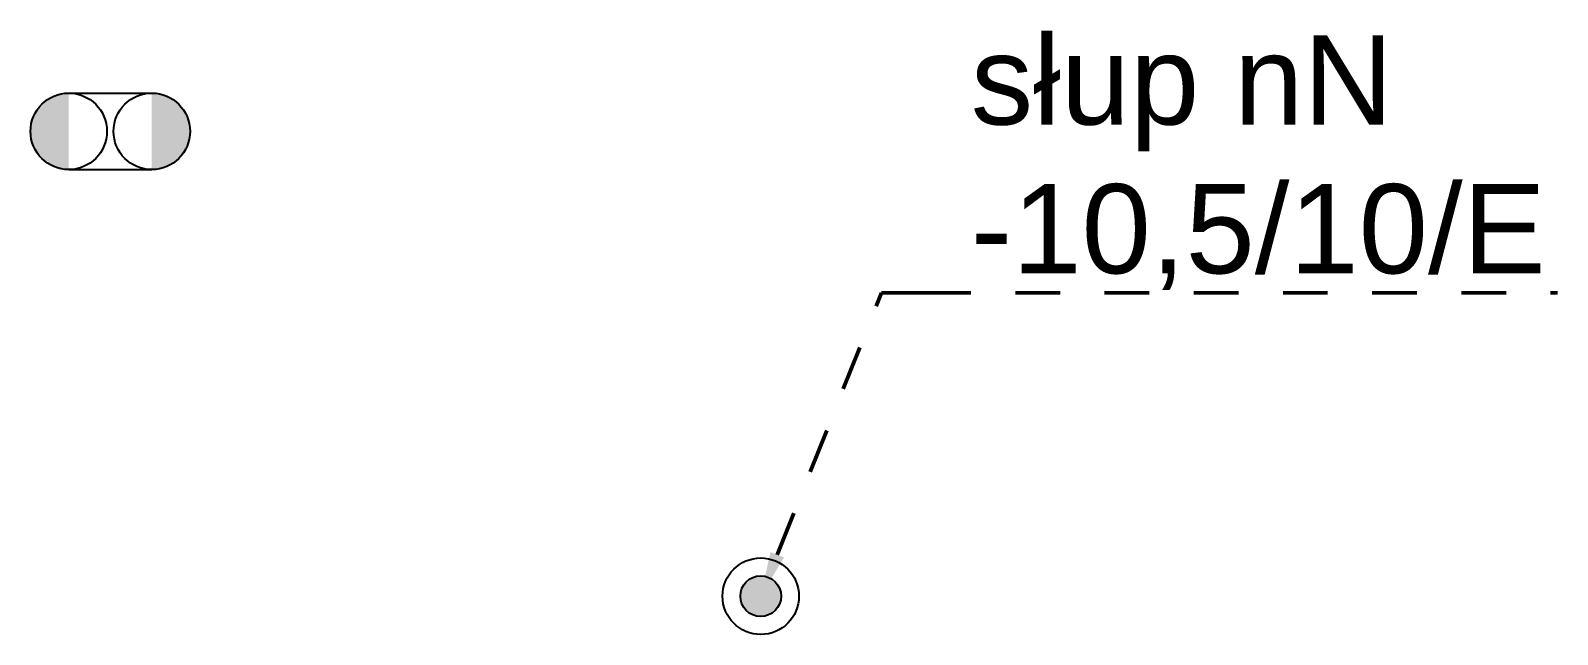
# Model space of a CAD drawing. Header units: metres. Extents: x 7531025 to 7555771, y 5771206 to 5789306.
# Drawn here: x 7545504.54 to 7545538.78, y 5784931.93 to 5784945.46 of the extents above; entities that cross this region are included whole.
import ezdxf
from ezdxf import colors
from ezdxf.entities.mleader import LeaderData, LeaderLine
from ezdxf.math import Vec2, Vec3

# ---------------------------------------------------------------- set-up
doc = ezdxf.new("R2010")
doc.units = ezdxf.units.M
doc.linetypes.add('4002', pattern=[2, 1, -1])
doc.layers.add('!sn', color=6, linetype='4002', lineweight=50)
doc.layers.add('_MM opisy', color=7, linetype='Continuous')
doc.layers.add('_MM slupy', color=5, linetype='Continuous')
doc.styles.get("Standard").update_dxf_attribs({"font": 'ARIAL.TTF'})

# ---------------------------------------------------------------- blocks, each defined once
blk = doc.blocks.new('R')
at = {"layer": '_MM slupy', "transparency": 33554687}
h = blk.add_hatch(color=256, dxfattribs=at)
h.dxf.hatch_style = 1
h.paths.add_polyline_path([(-0.931, -0.857), (-0.931, 0.857, 1)])
h = blk.add_hatch(color=256, dxfattribs=at)
h.dxf.hatch_style = 1
h.paths.add_polyline_path([(0.931, 0.857), (0.931, -0.857, 1)])
at = {"layer": '_MM slupy'}
for points in [[(-0.931, 0.857), (0.931, 0.857)], [(-0.931, -0.857), (0.931, -0.857)]]:
    blk.add_lwpolyline(points, dxfattribs=at)
for centre in [(-0.931, 0), (0.931, 0)]:
    blk.add_circle(centre, 0.857, dxfattribs=at)
blk = doc.blocks.new('E')
at = {"layer": '_MM slupy'}
h = blk.add_hatch(color=256, dxfattribs=at)
h.dxf.hatch_style = 1
h.paths.add_polyline_path([(0.266, 0.372, 1), (-0.266, -0.372, 1)])
for radius in [0.857, 0.457]:
    blk.add_circle((0, 0), radius, dxfattribs=at)
blk = doc.blocks.new('e2')
at = {"layer": '_MM opisy'}
ml = blk.add_multileader_mtext('Standard', dxfattribs=at)
ml.set_content('\\pxql;słup nN\\P-10,5/10/E', color=256)
ml.set_leader_properties()
ml.build(insert=Vec2(0, 0))
ml.multileader.update_dxf_attribs({"has_text_frame": 1, "text_left_attachment_type": 5, "text_right_attachment_type": 5, "dogleg_length": 1, "arrow_head_size": 1})
ctx = ml.context
ctx.base_point, ctx.char_height, ctx.arrow_head_size, ctx.landing_gap_size, ctx.plane_origin = Vec3(3.71, 6.802), 2, 1, 1, Vec3(1.717, -1.42)
ctx.left_attachment, ctx.right_attachment = 5, 5
notes = []
notes.append((ctx, [(0, (1, 1, 0), (2.71, 6.802), (1, 0), 1, [(0, [(0, 0)], 0, [])])]))
ctx.mtext.insert, ctx.mtext.flow_direction = Vec3(4.71, 12.569), 5
ctx.mtext.has_bg_fill, ctx.mtext.bg_color, ctx.mtext.bg_scale_factor, ctx.mtext.bg_transparency, ctx.mtext.use_window_bg_color = 1, -1023410175, 1, 0, 1
for ctx, leaders in notes:
    for number, flags, end, landing, length, lines in leaders:
        leader = LeaderData()
        leader.index, (leader.has_last_leader_line, leader.has_dogleg_vector, leader.attachment_direction) = number, flags
        leader.last_leader_point, leader.dogleg_vector, leader.dogleg_length = Vec3(end), Vec3(landing), length
        for number, points, colour, breaks in lines:
            line = LeaderLine()
            line.index, line.vertices, line.color, line.breaks = number, Vec3.list(points), colors.encode_raw_color(colour), breaks
            leader.lines.append(line)
        ctx.leaders.append(leader)
blk.add_blockref('E', (0, 0))

msp = doc.modelspace()

# ---------------------------------------------------------------- block references
at = {"layer": '!sn'}
for name, p in [('e2', (7545520.914, 5784932.787)), ('R', (7545506.331, 5784943.204))]:
    msp.add_blockref(name, p, dxfattribs=at)

doc.saveas('drawing.dxf')
